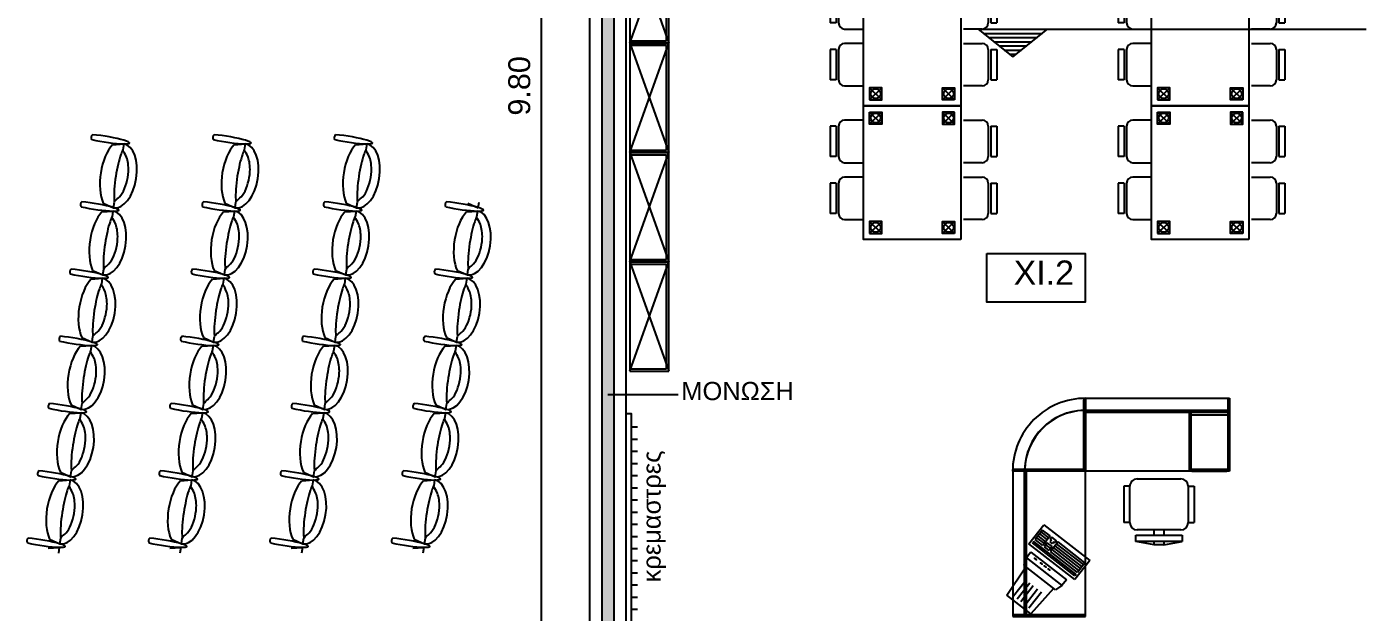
# Model space of a CAD drawing. Header units: metres. Extents: x -11 to 85, y -301 to 135.
# Drawn here: x 31.89 to 42.91, y -188.98 to -184.16 of the extents above; entities that cross this region are included whole.
import ezdxf

# ---------------------------------------------------------------- set-up
doc = ezdxf.new("R2010")
doc.units = ezdxf.units.M
doc.header["$LTSCALE"] = 0.036
doc.header["$PDMODE"] = 2
for name, color, linetype in [('arxitek isogeio', 252, 'Continuous'), ('DIMBLK', 252, 'Continuous'), ('electext', 20, 'Continuous'), ('Epipla', 252, 'Continuous')]:
    doc.layers.add(name, color=color, linetype=linetype)
doc.styles.add('COMU-N', font='arial.ttf')
doc.styles.get("Standard").update_dxf_attribs({"font": 'arial.ttf'})
doc.dimstyles.new('CADWDOT', dxfattribs={"dimscale": 0.1, "dimtxt": 1.8, "dimasz": 0.08, "dimexe": 2, "dimexo": 0, "dimgap": 0.09, "dimtad": 0, "dimrnd": 0.001, "dimzin": 0, "dimdsep": 46, "dimtxsty": 'Standard', "dimblk1": 'ARTDIM', "dimblk2": 'ARTDIM', "dimsah": 1, "dimcen": 0.09, "dimdle": 0.05, "dimse1": 1, "dimse2": 1, "dimadec": 0, "dimazin": 0, "dimtfac": 1, "dimtmove": 0, "dimatfit": 3, "dimldrblk": 'ARTDIM', "dimfxl": 2, "dimtvp": 0.9999, "dimtolj": 1, "dimtzin": 0, "dimarcsym": 0})

# ---------------------------------------------------------------- blocks, each defined once
blk = doc.blocks.new('ARTDIM')
at = {"layer": 'DIMBLK'}
for p, q in [((0, -24.9975), (0, 24.9975)), ((-24.9975, 0), (24.9975, 0))]:
    blk.add_line(p, q, dxfattribs=at)
blk.add_circle((0, 0), 8.25, dxfattribs=at)
blk = doc.blocks.new('*D1389')
at = {"layer": 'arxitek isogeio', "color": 0, "lineweight": -2}
blk.add_line((36.127, -179.755), (36.127, -189.539), dxfattribs=at)
at = {"layer": 'Defpoints', "color": 0, "transparency": 16777216}
for p in [(36.474, -179.747), (36.127, -189.547), (36.474, -189.547)]:
    blk.add_point(p, dxfattribs=at)
at = {"layer": 'arxitek isogeio', "color": 0, "lineweight": -2, "xscale": 0.008, "yscale": 0.008, "zscale": 0.008}
for p, rotation in [((36.127, -179.747), 90), ((36.127, -189.547), 270)]:
    blk.add_blockref('ARTDIM', p, dxfattribs=dict(at, rotation=rotation))
at = {"layer": 'arxitek isogeio', "color": 0, "insert": (35.947, -184.647), "char_height": 0.18, "attachment_point": 5, "rotation": 90}
blk.add_mtext('\\A1;9.80', dxfattribs=at)
blk = doc.blocks.new('gr.d')
at = {"layer": 'Epipla'}
for p, q in [((-25.301, 44.792), (-25.301, 43.582)), ((-24.702, 44.792), (-25.301, 44.792)), ((-24.702, 44.777), (-25.301, 44.777)), ((-25.038, 44.561), (-24.85, 44.77)), ((-24.85, 44.77), (-24.653, 44.616)), ((-24.814, 44.777), (-24.814, 43.597)), ((-24.798, 44.777), (-24.798, 43.597)), ((-24.702, 43.992), (-24.702, 44.792)), ((-24.702, 43.582), (-24.702, 44.792)), ((-25.143, 44.491), (-25.106, 44.538)), ((-25.106, 44.538), (-25.054, 44.573)), ((-24.814, 44.311), (-25.106, 44.538)), ((-25.054, 44.573), (-24.793, 44.371)), ((-24.653, 44.616), (-24.809, 44.383)), ((-25.336, 44.331), (-25.213, 44.489)), ((-25.296, 44.351, 0), (-25.234, 44.43, 0)), ((-25.247, 44.414, 0), (-25.026, 44.242, 0)), ((-25.234, 44.43, 0), (-25.013, 44.258, 0)), ((-25.222, 44.445, 0), (-25.213, 44.457, 0)), ((-25.222, 44.445, 0), (-24.875, 44.176, 0)), ((-25.213, 44.489), (-24.834, 44.195)), ((-25.213, 44.457, 0), (-24.865, 44.187, 0)), ((-24.851, 44.264), (-25.143, 44.491)), ((-24.957, 44.037), (-25.336, 44.331)), ((-25.296, 44.351, 0), (-25.075, 44.179, 0)), ((-25.283, 44.366, 0), (-25.062, 44.195, 0)), ((-25.271, 44.382, 0), (-25.05, 44.21, 0)), ((-25.259, 44.398, 0), (-25.038, 44.226, 0)), ((-24.851, 44.264), (-24.814, 44.311)), ((-24.814, 44.311), (-24.793, 44.371)), ((-25.945, 44.204), (-26.095, 44.174)), ((-25.945, 44.174), (-25.945, 44.204)), ((-25.945, 44.204), (-25.865, 44.204)), ((-25.865, 44.204), (-25.715, 44.174)), ((-25.865, 44.204), (-25.865, 44.174)), ((-25.075, 44.179, 0), (-25.013, 44.258, 0)), ((-25.041, 44.178, 0), (-25.028, 44.194, 0)), ((-25.028, 44.194, 0), (-25.009, 44.178, 0)), ((-25.026, 44.217, 0), (-25.001, 44.249, 0)), ((-25.026, 44.217, 0), (-24.986, 44.186, 0)), ((-25.014, 44.233, 0), (-24.974, 44.202, 0)), ((-25.011, 44.13, 0), (-24.95, 44.209, 0)), ((-25.001, 44.249, 0), (-24.962, 44.218, 0)), ((-24.986, 44.186, 0), (-24.962, 44.218, 0)), ((-24.962, 44.193, 0), (-24.899, 44.144, 0)), ((-24.834, 44.195), (-24.957, 44.037)), ((-24.95, 44.209, 0), (-24.887, 44.16, 0)), ((-26.095, 44.174), (-25.715, 44.174)), ((-26.095, 44.124), (-26.095, 44.174)), ((-25.715, 44.124), (-26.095, 44.124)), ((-26.085, 44.08), (-25.725, 44.08)), ((-25.945, 44.08), (-25.945, 44.124)), ((-25.865, 44.124), (-25.865, 44.08)), ((-25.715, 44.174), (-25.715, 44.124)), ((-25.063, 44.17, 0), (-25.05, 44.186, 0)), ((-25.063, 44.17, 0), (-25.023, 44.139, 0)), ((-25.05, 44.186, 0), (-25.041, 44.178, 0)), ((-25.023, 44.139, 0), (-25.011, 44.155, 0)), ((-25.021, 44.163, 0), (-25.009, 44.178, 0)), ((-25.021, 44.163, 0), (-25.011, 44.155, 0)), ((-25.011, 44.13, 0), (-24.948, 44.081, 0)), ((-24.999, 44.146, 0), (-24.936, 44.097, 0)), ((-24.987, 44.161, 0), (-24.924, 44.112, 0)), ((-24.975, 44.177, 0), (-24.911, 44.128, 0)), ((-24.948, 44.081, 0), (-24.887, 44.16, 0)), ((-24.875, 44.176, 0), (-24.865, 44.187, 0)), ((-26.145, 44.02), (-26.195, 44.02)), ((-26.195, 43.72), (-26.195, 44.02)), ((-26.145, 43.72), (-26.145, 44.02)), ((-25.665, 44.02), (-25.615, 44.02)), ((-25.665, 44.02), (-25.665, 43.72)), ((-25.615, 43.72), (-25.615, 44.02)), ((-26.145, 43.72), (-26.195, 43.72)), ((-25.725, 43.66), (-26.085, 43.66)), ((-25.665, 43.72), (-25.615, 43.72)), ((-26.486, 43.597), (-25.286, 43.597)), ((-26.486, 42.997), (-26.486, 43.597)), ((-26.471, 42.997), (-26.471, 43.597)), ((-26.171, 43.582), (-26.471, 43.582)), ((-26.176, 43.597), (-26.464, 43.597)), ((-26.464, 43.597), (-26.464, 43.582)), ((-26.464, 43.582), (-26.176, 43.582)), ((-26.176, 43.582), (-26.176, 43.597)), ((-26.171, 43.597), (-26.156, 43.597)), ((-26.171, 43.597), (-26.171, 43.11)), ((-26.156, 43.597), (-26.156, 43.11)), ((-25.301, 42.997), (-25.301, 43.597)), ((-25.301, 43.597), (-24.702, 43.597)), ((-25.301, 43.597), (-24.702, 43.597)), ((-25.301, 43.597), (-25.301, 42.997)), ((-25.301, 43.582), (-24.702, 43.582)), ((-25.286, 42.997), (-25.286, 43.597)), ((-25.286, 43.597), (-25.286, 42.997)), ((-25.286, 43.582), (-24.702, 43.582)), ((-26.171, 43.132), (-26.471, 43.132)), ((-25.301, 43.11), (-26.471, 43.11)), ((-25.301, 43.094), (-26.471, 43.094)), ((-25.286, 42.997), (-26.486, 42.997))]:
    blk.add_line(p, q, dxfattribs=at)
at = {"layer": 'Epipla', "extrusion": (0.107822, 0.138841, 0.984428)}
for p, q in [((-24.834, 44.72, 0.295), (-24.938, 44.589, 0.325)), ((-24.803, 44.696, 0.295), (-24.906, 44.564, 0.325)), ((-24.768, 44.67, 0.295), (-24.871, 44.538, 0.325)), ((-24.739, 44.647, 0.295), (-24.843, 44.515, 0.325)), ((-24.708, 44.622, 0.295), (-24.811, 44.49, 0.325))]:
    blk.add_line(p, q, dxfattribs=at)
at = {"layer": 'Epipla'}
for centre, radius, start, end in [((-26.085, 44.02), 0.06, 90, 180), ((-25.725, 44.02), 0.06, 0, 90), ((-26.085, 43.72), 0.06, 180, 270), ((-25.725, 43.72), 0.06, 270, 0), ((-25.301, 43.597), 0.6, 270, 0), ((-25.301, 43.597), 0.502, 271.7106, 358.2894), ((-25.301, 43.597), 0.5, 271.9761, 358.2894)]:
    blk.add_arc(centre, radius, start, end, dxfattribs=at)
for points in [[(-25.008, 44.411, 0.03), (-24.992, 44.399, 0.03), (-24.992, 44.399, 0.015), (-25.008, 44.411, 0.015)], [(-24.977, 44.387, 0.03), (-24.961, 44.375, 0.03), (-24.961, 44.375, 0.015), (-24.977, 44.387, 0.015)], [(-24.945, 44.362, 0.03), (-24.929, 44.35, 0.03), (-24.929, 44.35, 0.015), (-24.945, 44.362, 0.015)], [(-24.898, 44.326, 0.03), (-24.882, 44.313, 0.03), (-24.882, 44.313, 0.015), (-24.898, 44.326, 0.015)]]:
    blk.add_3dface(points, dxfattribs=at)
blk = doc.blocks.new('tr.')
at = {"layer": 'Epipla'}
for p, q in [((41.355, 40.274, 0.67), (41.105, 40.274, 0.67)), ((41.355, 40.224, 0.67), (41.105, 40.224, 0.67)), ((41.823, 40.274, 0.67), (41.573, 40.274, 0.67)), ((41.823, 40.224, 0.67), (41.573, 40.224, 0.67)), ((42.455, 40.274, 0.67), (42.205, 40.274, 0.67)), ((42.455, 40.224, 0.67), (42.205, 40.224, 0.67)), ((42.923, 40.274, 0.67), (42.673, 40.274, 0.67)), ((42.923, 40.224, 0.67), (42.673, 40.224, 0.67)), ((41.055, 40.154, 0.67), (41.055, 39.999, 0.67)), ((41.355, 40.204, 0.67), (41.105, 40.204, 0.67)), ((41.405, 39.999, 0.67), (41.405, 40.154, 0.67)), ((41.523, 40.154, 0.67), (41.523, 39.999, 0.67)), ((41.823, 40.204, 0.67), (41.573, 40.204, 0.67)), ((41.873, 39.999, 0.67), (41.873, 40.154, 0.67)), ((42.155, 40.154, 0.67), (42.155, 39.999, 0.67)), ((42.455, 40.204, 0.67), (42.205, 40.204, 0.67)), ((42.505, 39.999, 0.67), (42.505, 40.154, 0.67)), ((42.623, 40.154, 0.67), (42.623, 39.999, 0.67)), ((42.923, 40.204, 0.67), (42.673, 40.204, 0.67)), ((42.973, 39.999, 0.67), (42.973, 40.154, 0.67)), ((41.04, 39.849), (40.94, 39.949)), ((41.04, 39.949), (40.94, 39.849)), ((41.84, 39.949), (41.94, 39.849)), ((41.84, 39.849), (41.94, 39.949)), ((42.14, 39.849), (42.04, 39.949)), ((42.14, 39.949), (42.04, 39.849)), ((42.94, 39.949), (43.04, 39.849)), ((42.94, 39.849), (43.04, 39.949)), ((41.04, 39.249), (40.94, 39.349)), ((41.04, 39.349), (40.94, 39.249)), ((41.84, 39.349), (41.94, 39.249)), ((41.84, 39.249), (41.94, 39.349)), ((42.14, 39.249), (42.04, 39.349)), ((42.14, 39.349), (42.04, 39.249)), ((42.94, 39.349), (43.04, 39.249)), ((42.94, 39.249), (43.04, 39.349)), ((41.055, 39.022, 0.67), (41.055, 39.177, 0.67)), ((41.405, 39.177, 0.67), (41.405, 39.022, 0.67)), ((41.523, 39.022, 0.67), (41.523, 39.177, 0.67)), ((41.873, 39.177, 0.67), (41.873, 39.022, 0.67)), ((42.155, 39.022, 0.67), (42.155, 39.177, 0.67)), ((42.505, 39.177, 0.67), (42.505, 39.022, 0.67)), ((42.623, 39.022, 0.67), (42.623, 39.177, 0.67)), ((42.973, 39.177, 0.67), (42.973, 39.022, 0.67)), ((41.355, 38.972, 0.67), (41.105, 38.972, 0.67)), ((41.355, 38.952, 0.67), (41.105, 38.952, 0.67)), ((41.355, 38.902, 0.67), (41.105, 38.902, 0.67)), ((41.823, 38.972, 0.67), (41.573, 38.972, 0.67)), ((41.823, 38.952, 0.67), (41.573, 38.952, 0.67)), ((41.823, 38.902, 0.67), (41.573, 38.902, 0.67)), ((42.455, 38.972, 0.67), (42.205, 38.972, 0.67)), ((42.455, 38.952, 0.67), (42.205, 38.952, 0.67)), ((42.455, 38.902, 0.67), (42.205, 38.902, 0.67)), ((42.923, 38.972, 0.67), (42.673, 38.972, 0.67)), ((42.923, 38.952, 0.67), (42.673, 38.952, 0.67)), ((42.923, 38.902, 0.67), (42.673, 38.902, 0.67))]:
    blk.add_line(p, q, dxfattribs=at)
at = {"layer": 'Epipla', "elevation": 0.67}
for points in [[(41.105, 40.224), (41.105, 40.274)], [(41.355, 40.224), (41.355, 40.274)], [(41.573, 40.224), (41.573, 40.274)], [(41.823, 40.224), (41.823, 40.274)], [(42.205, 40.224), (42.205, 40.274)], [(42.455, 40.224), (42.455, 40.274)], [(42.673, 40.224), (42.673, 40.274)], [(42.923, 40.224), (42.923, 40.274)], [(41.105, 38.952), (41.105, 38.902)], [(41.355, 38.952), (41.355, 38.902)], [(41.573, 38.952), (41.573, 38.902)], [(41.823, 38.952), (41.823, 38.902)], [(42.205, 38.952), (42.205, 38.902)], [(42.455, 38.952), (42.455, 38.902)], [(42.673, 38.952), (42.673, 38.902)], [(42.923, 38.952), (42.923, 38.902)]]:
    blk.add_lwpolyline(points, dxfattribs=at)
at = {"layer": 'Epipla'}
for points in [[(40.89, 39.199), (40.89, 39.999), (41.99, 39.999), (41.99, 39.199)], [(41.99, 39.199), (41.99, 39.999), (43.09, 39.999), (43.09, 39.199)]]:
    blk.add_lwpolyline(points, close=True, dxfattribs=at)
for points in [[(40.94, 39.949), (40.94, 39.849), (41.04, 39.849), (41.04, 39.949), (40.94, 39.949)], [(41.94, 39.949), (41.94, 39.849), (41.84, 39.849), (41.84, 39.949), (41.94, 39.949)], [(42.04, 39.949), (42.04, 39.849), (42.14, 39.849), (42.14, 39.949), (42.04, 39.949)], [(43.04, 39.949), (43.04, 39.849), (42.94, 39.849), (42.94, 39.949), (43.04, 39.949)], [(40.94, 39.249), (40.94, 39.349), (41.04, 39.349), (41.04, 39.249), (40.94, 39.249)], [(41.94, 39.249), (41.94, 39.349), (41.84, 39.349), (41.84, 39.249), (41.94, 39.249)], [(42.04, 39.249), (42.04, 39.349), (42.14, 39.349), (42.14, 39.249), (42.04, 39.249)], [(43.04, 39.249), (43.04, 39.349), (42.94, 39.349), (42.94, 39.249), (43.04, 39.249)]]:
    blk.add_lwpolyline(points, dxfattribs=at)
for centre in [(40.99, 39.899), (41.89, 39.899), (42.09, 39.899), (42.99, 39.899), (40.99, 39.299), (41.89, 39.299), (42.09, 39.299), (42.99, 39.299)]:
    blk.add_circle(centre, 0.04, dxfattribs=at)
for centre, start, end in [((41.105, 40.154, 0.67), 90, 180), ((41.355, 40.154, 0.67), 0, 90), ((41.573, 40.154, 0.67), 90, 180), ((41.823, 40.154, 0.67), 0, 90), ((42.205, 40.154, 0.67), 90, 180), ((42.455, 40.154, 0.67), 0, 90), ((42.673, 40.154, 0.67), 90, 180), ((42.923, 40.154, 0.67), 0, 90), ((41.105, 39.022, 0.67), 180, 270), ((41.355, 39.022, 0.67), 270, 0), ((41.573, 39.022, 0.67), 180, 270), ((41.823, 39.022, 0.67), 270, 0), ((42.205, 39.022, 0.67), 180, 270), ((42.455, 39.022, 0.67), 270, 0), ((42.673, 39.022, 0.67), 180, 270), ((42.923, 39.022, 0.67), 270, 0)]:
    blk.add_arc(centre, 0.05, start, end, dxfattribs=at)
blk = doc.blocks.new('b3')
at = {"layer": 'Epipla'}
for p, q in [((-23.079, 40.189), (-22.759, 41.089)), ((-23.079, 41.089), (-22.759, 40.189)), ((-22.759, 41.089), (-23.079, 41.089)), ((-23.079, 41.089), (-23.079, 40.189)), ((-22.779, 41.069), (-23.079, 41.069)), ((-22.779, 40.209), (-22.779, 41.069)), ((-22.759, 40.189), (-22.759, 41.089)), ((-23.079, 40.209), (-22.779, 40.209)), ((-23.079, 39.289), (-22.759, 40.189)), ((-23.079, 40.189), (-22.759, 39.289)), ((-22.759, 40.189), (-23.079, 40.189)), ((-23.079, 40.189), (-23.079, 39.289)), ((-23.079, 40.189), (-22.759, 40.189)), ((-22.779, 40.169), (-23.079, 40.169)), ((-22.779, 39.309), (-22.779, 40.169)), ((-22.759, 39.289), (-22.759, 40.189)), ((-23.079, 39.309), (-22.779, 39.309)), ((-23.079, 38.389), (-22.759, 39.289)), ((-23.079, 39.289), (-22.759, 38.389)), ((-22.759, 39.289), (-23.079, 39.289)), ((-23.079, 39.289), (-23.079, 38.389)), ((-23.079, 39.289), (-22.759, 39.289)), ((-22.779, 39.269), (-23.079, 39.269)), ((-22.779, 38.409), (-22.779, 39.269)), ((-22.759, 38.389), (-22.759, 39.289)), ((-23.079, 38.409), (-22.779, 38.409)), ((-23.079, 37.489), (-22.759, 38.389)), ((-23.079, 38.389), (-22.759, 37.489)), ((-22.759, 38.389), (-23.079, 38.389)), ((-23.079, 38.389), (-23.079, 37.489)), ((-23.079, 38.389), (-22.759, 38.389)), ((-22.779, 38.369), (-23.079, 38.369)), ((-22.779, 37.509), (-22.779, 38.369)), ((-22.759, 37.489), (-22.759, 38.389)), ((-23.079, 37.509), (-22.779, 37.509)), ((-23.079, 37.489), (-22.759, 37.489))]:
    blk.add_line(p, q, dxfattribs=at)
blk = doc.blocks.new('A$C4C174ED7')
at = {"layer": 'Epipla'}
for p, q in [((12.61, 3.05), (12.702, 3.057)), ((12.702, 3.057), (12.694, 3.009)), ((13.61, 3.05), (13.702, 3.057)), ((13.702, 3.057), (13.694, 3.009)), ((14.61, 3.05), (14.701, 3.057)), ((14.701, 3.057), (14.694, 3.009)), ((12.534, 2.569), (12.618, 2.531)), ((12.618, 2.531), (12.625, 2.578)), ((13.534, 2.569), (13.618, 2.531)), ((13.618, 2.531), (13.625, 2.578)), ((14.533, 2.569), (14.617, 2.531)), ((14.617, 2.531), (14.625, 2.578)), ((15.533, 2.569), (15.617, 2.531)), ((15.617, 2.531), (15.625, 2.578)), ((12.522, 2.497), (12.613, 2.504)), ((12.613, 2.504), (12.606, 2.456)), ((13.522, 2.497), (13.613, 2.504)), ((13.613, 2.504), (13.606, 2.456)), ((14.522, 2.497), (14.613, 2.504)), ((14.613, 2.504), (14.605, 2.456)), ((15.522, 2.497), (15.613, 2.504)), ((15.613, 2.504), (15.605, 2.456)), ((12.446, 2.016), (12.53, 1.978)), ((12.53, 1.978), (12.537, 2.025)), ((13.446, 2.016), (13.53, 1.978)), ((13.53, 1.978), (13.537, 2.025)), ((14.445, 2.016), (14.529, 1.978)), ((14.529, 1.978), (14.537, 2.025)), ((15.445, 2.016), (15.529, 1.978)), ((15.529, 1.978), (15.537, 2.025)), ((12.434, 1.944), (12.525, 1.951)), ((12.525, 1.951), (12.518, 1.903)), ((13.434, 1.944), (13.525, 1.951)), ((13.525, 1.951), (13.518, 1.903)), ((14.434, 1.944), (14.525, 1.951)), ((14.525, 1.951), (14.517, 1.903)), ((15.434, 1.944), (15.525, 1.951)), ((15.525, 1.951), (15.517, 1.903)), ((12.357, 1.463), (12.441, 1.425)), ((12.441, 1.425), (12.449, 1.472)), ((13.357, 1.463), (13.441, 1.425)), ((13.441, 1.425), (13.449, 1.472)), ((14.357, 1.463), (14.441, 1.425)), ((14.441, 1.425), (14.448, 1.472)), ((15.357, 1.463), (15.441, 1.425)), ((15.441, 1.425), (15.448, 1.472)), ((12.346, 1.391), (12.437, 1.398)), ((12.437, 1.398), (12.429, 1.35)), ((13.346, 1.391), (13.437, 1.398)), ((13.437, 1.398), (13.429, 1.35)), ((14.345, 1.391), (14.437, 1.398)), ((14.437, 1.398), (14.429, 1.35)), ((15.345, 1.391), (15.437, 1.398)), ((15.437, 1.398), (15.429, 1.35)), ((12.269, 0.91), (12.353, 0.872)), ((12.353, 0.872), (12.361, 0.919)), ((13.269, 0.91), (13.353, 0.872)), ((13.353, 0.872), (13.361, 0.919)), ((14.269, 0.91), (14.353, 0.872)), ((14.353, 0.872), (14.36, 0.919)), ((15.269, 0.91), (15.353, 0.872)), ((15.353, 0.872), (15.36, 0.919)), ((12.257, 0.837), (12.349, 0.844)), ((12.349, 0.844), (12.341, 0.796)), ((13.257, 0.837), (13.349, 0.844)), ((13.349, 0.844), (13.341, 0.796)), ((14.257, 0.837), (14.348, 0.844)), ((14.348, 0.844), (14.341, 0.796)), ((15.257, 0.837), (15.348, 0.844)), ((15.348, 0.844), (15.341, 0.796)), ((12.181, 0.356), (12.265, 0.318)), ((12.265, 0.318), (12.272, 0.365)), ((13.181, 0.356), (13.265, 0.318)), ((13.265, 0.318), (13.272, 0.365)), ((14.18, 0.356), (14.264, 0.318)), ((14.264, 0.318), (14.272, 0.365)), ((15.18, 0.356), (15.264, 0.318)), ((15.264, 0.318), (15.272, 0.365)), ((12.169, 0.284), (12.26, 0.291)), ((12.26, 0.291), (12.253, 0.243)), ((13.169, 0.284), (13.26, 0.291)), ((13.26, 0.291), (13.253, 0.243)), ((14.169, 0.284), (14.26, 0.291)), ((14.26, 0.291), (14.252, 0.243)), ((15.169, 0.284), (15.26, 0.291)), ((15.26, 0.291), (15.252, 0.243)), ((12.092, -0.197), (12.177, -0.235)), ((12.177, -0.235), (12.184, -0.188)), ((13.092, -0.197), (13.177, -0.235)), ((13.177, -0.235), (13.184, -0.188)), ((14.092, -0.197), (14.176, -0.235)), ((14.176, -0.235), (14.184, -0.188)), ((15.092, -0.197), (15.176, -0.235)), ((15.176, -0.235), (15.184, -0.188)), ((12.081, -0.271), (12.172, -0.264)), ((12.172, -0.264), (12.164, -0.311)), ((13.081, -0.271), (13.172, -0.264)), ((13.172, -0.264), (13.164, -0.311)), ((14.08, -0.271), (14.172, -0.264)), ((14.172, -0.264), (14.164, -0.311)), ((15.08, -0.271), (15.172, -0.264)), ((15.172, -0.264), (15.164, -0.311))]:
    blk.add_line(p, q, dxfattribs=at)
for points in [[(12.445, 3.132, 0.397593), (12.439, 3.092)], [(13.445, 3.132, 0.397593), (13.439, 3.092)], [(14.445, 3.132, 0.397593), (14.439, 3.092)], [(12.357, 2.579, 0.397593), (12.351, 2.539)], [(13.357, 2.579, 0.397593), (13.351, 2.539)], [(14.357, 2.579, 0.397593), (14.35, 2.539)], [(15.357, 2.579, 0.397593), (15.35, 2.539)], [(12.269, 2.026, 0.397593), (12.263, 1.986)], [(13.269, 2.026, 0.397593), (13.263, 1.986)], [(14.268, 2.026, 0.397593), (14.262, 1.986)], [(15.268, 2.026, 0.397593), (15.262, 1.986)], [(12.181, 1.473, 0.397593), (12.174, 1.433)], [(13.181, 1.473, 0.397593), (13.174, 1.433)], [(14.18, 1.473, 0.397593), (14.174, 1.433)], [(15.18, 1.473, 0.397593), (15.174, 1.433)], [(12.092, 0.92, 0.397593), (12.086, 0.88)], [(13.092, 0.92, 0.397593), (13.086, 0.88)], [(14.092, 0.92, 0.397593), (14.086, 0.88)], [(15.092, 0.92, 0.397593), (15.086, 0.88)], [(12.004, 0.366, 0.397593), (11.998, 0.326)], [(13.004, 0.366, 0.397593), (12.998, 0.326)], [(14.003, 0.366, 0.397593), (13.997, 0.326)], [(15.003, 0.366, 0.397593), (14.997, 0.326)], [(11.916, -0.187, 0.397593), (11.91, -0.227)], [(12.916, -0.187, 0.397593), (12.91, -0.227)], [(12.916, -0.187, 0.397593), (12.91, -0.227)], [(13.915, -0.187, 0.397593), (13.909, -0.227)], [(13.915, -0.187, 0.397593), (13.909, -0.227)], [(14.915, -0.187, 0.397593), (14.909, -0.227)], [(14.915, -0.187, 0.397593), (14.909, -0.227)]]:
    blk.add_lwpolyline(points, format="xyb", dxfattribs=at)
for centre, major_axis, ratio, start_param, end_param in [((12.546, 3.096), (-0.203, 0.032), 0.113529, 1.031877, 5.251545), ((13.546, 3.096), (-0.203, 0.032), 0.113529, 1.031877, 5.251545), ((14.546, 3.096), (-0.203, 0.032), 0.113529, 1.031877, 5.251545), ((12.66, 2.794), (0.046, 0.3), 0.493003, 0.628379, 2.49343), ((12.66, 2.794), (0.042, 0.263), 0.552275, 3.141593, 6.283185), ((13.66, 2.794), (0.046, 0.3), 0.493003, 0.628379, 2.49343), ((13.66, 2.794), (0.042, 0.263), 0.552275, 3.141593, 6.283185), ((14.659, 2.794), (0.046, 0.3), 0.493003, 0.628379, 2.49343), ((14.659, 2.794), (0.042, 0.263), 0.552275, 3.141593, 6.283185), ((12.458, 2.543), (-0.203, 0.032), 0.113529, 1.031877, 5.251545), ((13.458, 2.543), (-0.203, 0.032), 0.113529, 1.031877, 5.251545), ((14.458, 2.543), (-0.203, 0.032), 0.113529, 1.031877, 5.251545), ((15.458, 2.543), (-0.203, 0.032), 0.113529, 1.031877, 5.251545), ((12.572, 2.241), (0.046, 0.3), 0.493003, 0.628379, 2.49343), ((12.572, 2.241), (0.042, 0.263), 0.552275, 3.141593, 6.283185), ((13.572, 2.241), (0.046, 0.3), 0.493003, 0.628379, 2.49343), ((13.572, 2.241), (0.042, 0.263), 0.552275, 3.141593, 6.283185), ((14.571, 2.241), (0.046, 0.3), 0.493003, 0.628379, 2.49343), ((14.571, 2.241), (0.042, 0.263), 0.552275, 3.141593, 6.283185), ((15.571, 2.241), (0.046, 0.3), 0.493003, 0.628379, 2.49343), ((15.571, 2.241), (0.042, 0.263), 0.552275, 3.141593, 6.283185), ((12.37, 1.99), (-0.203, 0.032), 0.113529, 1.031877, 5.251545), ((13.37, 1.99), (-0.203, 0.032), 0.113529, 1.031877, 5.251545), ((14.369, 1.99), (-0.203, 0.032), 0.113529, 1.031877, 5.251545), ((15.369, 1.99), (-0.203, 0.032), 0.113529, 1.031877, 5.251545), ((12.483, 1.688), (0.046, 0.3), 0.493003, 0.628379, 2.49343), ((12.483, 1.688), (0.042, 0.263), 0.552275, 3.141593, 6.283185), ((13.483, 1.688), (0.046, 0.3), 0.493003, 0.628379, 2.49343), ((13.483, 1.688), (0.042, 0.263), 0.552275, 3.141593, 6.283185), ((14.483, 1.688), (0.046, 0.3), 0.493003, 0.628379, 2.49343), ((14.483, 1.688), (0.042, 0.263), 0.552275, 3.141593, 6.283185), ((15.483, 1.688), (0.046, 0.3), 0.493003, 0.628379, 2.49343), ((15.483, 1.688), (0.042, 0.263), 0.552275, 3.141593, 6.283185), ((12.282, 1.437), (-0.203, 0.032), 0.113529, 1.031877, 5.251545), ((13.282, 1.437), (-0.203, 0.032), 0.113529, 1.031877, 5.251545), ((14.281, 1.437), (-0.203, 0.032), 0.113529, 1.031877, 5.251545), ((15.281, 1.437), (-0.203, 0.032), 0.113529, 1.031877, 5.251545), ((12.395, 1.135), (0.046, 0.3), 0.493003, 0.628379, 2.49343), ((12.395, 1.135), (0.042, 0.263), 0.552275, 3.141593, 6.283185), ((13.395, 1.135), (0.046, 0.3), 0.493003, 0.628379, 2.49343), ((13.395, 1.135), (0.042, 0.263), 0.552275, 3.141593, 6.283185), ((14.395, 1.135), (0.046, 0.3), 0.493003, 0.628379, 2.49343), ((14.395, 1.135), (0.042, 0.263), 0.552275, 3.141593, 6.283185), ((15.395, 1.135), (0.046, 0.3), 0.493003, 0.628379, 2.49343), ((15.395, 1.135), (0.042, 0.263), 0.552275, 3.141593, 6.283185), ((12.193, 0.884), (-0.203, 0.032), 0.113529, 1.031877, 5.251545), ((13.193, 0.884), (-0.203, 0.032), 0.113529, 1.031877, 5.251545), ((14.193, 0.884), (-0.203, 0.032), 0.113529, 1.031877, 5.251545), ((15.193, 0.884), (-0.203, 0.032), 0.113529, 1.031877, 5.251545), ((12.307, 0.581), (0.046, 0.3), 0.493003, 0.628379, 2.49343), ((12.307, 0.581), (0.042, 0.263), 0.552275, 3.141593, 6.283185), ((13.307, 0.581), (0.046, 0.3), 0.493003, 0.628379, 2.49343), ((13.307, 0.581), (0.042, 0.263), 0.552275, 3.141593, 6.283185), ((14.306, 0.581), (0.046, 0.3), 0.493003, 0.628379, 2.49343), ((14.306, 0.581), (0.042, 0.263), 0.552275, 3.141593, 6.283185), ((15.306, 0.581), (0.046, 0.3), 0.493003, 0.628379, 2.49343), ((15.306, 0.581), (0.042, 0.263), 0.552275, 3.141593, 6.283185), ((12.105, 0.33), (-0.203, 0.032), 0.113529, 1.031877, 5.251545), ((13.105, 0.33), (-0.203, 0.032), 0.113529, 1.031877, 5.251545), ((14.105, 0.33), (-0.203, 0.032), 0.113529, 1.031877, 5.251545), ((15.105, 0.33), (-0.203, 0.032), 0.113529, 1.031877, 5.251545), ((12.218, 0.028), (0.046, 0.3), 0.493003, 0.628379, 2.49343), ((12.218, 0.028), (0.042, 0.263), 0.552275, 3.141593, 6.283185), ((13.218, 0.028), (0.046, 0.3), 0.493003, 0.628379, 2.49343), ((13.218, 0.028), (0.042, 0.263), 0.552275, 3.141593, 6.283185), ((14.218, 0.028), (0.046, 0.3), 0.493003, 0.628379, 2.49343), ((14.218, 0.028), (0.042, 0.263), 0.552275, 3.141593, 6.283185), ((15.218, 0.028), (0.046, 0.3), 0.493003, 0.628379, 2.49343), ((15.218, 0.028), (0.042, 0.263), 0.552275, 3.141593, 6.283185), ((12.017, -0.224), (-0.203, 0.032), 0.113529, 1.031877, 5.251545), ((13.017, -0.224), (-0.203, 0.032), 0.113529, 1.031877, 5.251545), ((14.016, -0.224), (-0.203, 0.032), 0.113529, 1.031877, 5.251545), ((15.016, -0.224), (-0.203, 0.032), 0.113529, 1.031877, 5.251545)]:
    blk.add_ellipse(centre, major_axis=major_axis, ratio=ratio, start_param=start_param, end_param=end_param, dxfattribs=at)
for points, knots in [([(12.694, 3.009), (12.69, 3), (12.684, 2.986), (12.663, 2.925), (12.647, 2.858), (12.625, 2.716), (12.62, 2.642), (12.624, 2.591), (12.625, 2.584), (12.625, 2.579)], [0.506584, 0.506584, 0.506584, 0.506584, 0.805592, 0.805592, 1.599086, 1.599086, 2.473163, 2.473163, 2.635992, 2.635992, 2.635992, 2.635992]), ([(12.625, 2.579), (12.625, 2.579), (12.636, 2.596), (12.66, 2.612), (12.676, 2.628), (12.717, 2.695), (12.737, 2.766), (12.743, 2.875), (12.736, 2.917), (12.714, 2.976), (12.702, 2.986), (12.694, 3.009), (12.694, 3.009), (12.694, 3.009)], [3.141593, 3.141593, 3.141593, 3.141593, 3.601272, 3.601272, 4.06095, 4.06095, 4.924473, 4.924473, 5.526258, 5.526258, 6.140896, 6.140896, 6.283185, 6.283185, 6.283185, 6.283185]), ([(13.694, 3.009), (13.69, 3), (13.684, 2.986), (13.663, 2.925), (13.647, 2.858), (13.625, 2.716), (13.62, 2.642), (13.624, 2.591), (13.625, 2.584), (13.625, 2.579)], [0.506584, 0.506584, 0.506584, 0.506584, 0.805592, 0.805592, 1.599086, 1.599086, 2.473163, 2.473163, 2.635992, 2.635992, 2.635992, 2.635992]), ([(13.625, 2.579), (13.625, 2.579), (13.636, 2.596), (13.66, 2.612), (13.676, 2.628), (13.717, 2.695), (13.737, 2.766), (13.743, 2.875), (13.736, 2.917), (13.714, 2.976), (13.702, 2.986), (13.694, 3.009), (13.694, 3.009), (13.694, 3.009)], [3.141593, 3.141593, 3.141593, 3.141593, 3.601272, 3.601272, 4.06095, 4.06095, 4.924473, 4.924473, 5.526258, 5.526258, 6.140896, 6.140896, 6.283185, 6.283185, 6.283185, 6.283185]), ([(14.694, 3.009), (14.689, 3), (14.683, 2.986), (14.662, 2.925), (14.646, 2.858), (14.625, 2.716), (14.62, 2.642), (14.623, 2.591), (14.624, 2.584), (14.625, 2.579)], [0.506584, 0.506584, 0.506584, 0.506584, 0.805592, 0.805592, 1.599086, 1.599086, 2.473163, 2.473163, 2.635992, 2.635992, 2.635992, 2.635992]), ([(14.625, 2.579), (14.625, 2.579), (14.636, 2.596), (14.66, 2.612), (14.676, 2.628), (14.716, 2.695), (14.737, 2.766), (14.742, 2.875), (14.735, 2.917), (14.714, 2.976), (14.702, 2.986), (14.694, 3.009), (14.694, 3.009), (14.694, 3.009)], [3.141593, 3.141593, 3.141593, 3.141593, 3.601272, 3.601272, 4.06095, 4.06095, 4.924473, 4.924473, 5.526258, 5.526258, 6.140896, 6.140896, 6.283185, 6.283185, 6.283185, 6.283185]), ([(12.606, 2.456), (12.601, 2.447), (12.595, 2.433), (12.574, 2.372), (12.559, 2.305), (12.537, 2.163), (12.532, 2.089), (12.536, 2.038), (12.536, 2.031), (12.537, 2.026)], [0.506584, 0.506584, 0.506584, 0.506584, 0.805592, 0.805592, 1.599086, 1.599086, 2.473163, 2.473163, 2.635992, 2.635992, 2.635992, 2.635992]), ([(12.537, 2.026), (12.537, 2.026), (12.548, 2.043), (12.572, 2.059), (12.588, 2.075), (12.629, 2.142), (12.649, 2.213), (12.654, 2.322), (12.647, 2.364), (12.626, 2.423), (12.614, 2.433), (12.606, 2.456), (12.606, 2.456), (12.606, 2.456)], [3.141593, 3.141593, 3.141593, 3.141593, 3.601272, 3.601272, 4.06095, 4.06095, 4.924473, 4.924473, 5.526258, 5.526258, 6.140896, 6.140896, 6.283185, 6.283185, 6.283185, 6.283185]), ([(13.606, 2.456), (13.601, 2.447), (13.595, 2.433), (13.574, 2.372), (13.559, 2.305), (13.537, 2.163), (13.532, 2.089), (13.536, 2.038), (13.536, 2.031), (13.537, 2.026)], [0.506584, 0.506584, 0.506584, 0.506584, 0.805592, 0.805592, 1.599086, 1.599086, 2.473163, 2.473163, 2.635992, 2.635992, 2.635992, 2.635992]), ([(13.537, 2.026), (13.537, 2.026), (13.548, 2.043), (13.572, 2.059), (13.588, 2.075), (13.629, 2.142), (13.649, 2.213), (13.654, 2.322), (13.647, 2.364), (13.626, 2.423), (13.614, 2.433), (13.606, 2.456), (13.606, 2.456), (13.606, 2.456)], [3.141593, 3.141593, 3.141593, 3.141593, 3.601272, 3.601272, 4.06095, 4.06095, 4.924473, 4.924473, 5.526258, 5.526258, 6.140896, 6.140896, 6.283185, 6.283185, 6.283185, 6.283185]), ([(14.605, 2.456), (14.601, 2.447), (14.595, 2.433), (14.574, 2.372), (14.558, 2.305), (14.536, 2.163), (14.532, 2.089), (14.535, 2.038), (14.536, 2.031), (14.537, 2.026)], [0.506584, 0.506584, 0.506584, 0.506584, 0.805592, 0.805592, 1.599086, 1.599086, 2.473163, 2.473163, 2.635992, 2.635992, 2.635992, 2.635992]), ([(14.537, 2.026), (14.537, 2.026), (14.548, 2.043), (14.571, 2.059), (14.587, 2.075), (14.628, 2.142), (14.649, 2.213), (14.654, 2.322), (14.647, 2.364), (14.625, 2.423), (14.613, 2.433), (14.605, 2.456), (14.605, 2.456), (14.605, 2.456)], [3.141593, 3.141593, 3.141593, 3.141593, 3.601272, 3.601272, 4.06095, 4.06095, 4.924473, 4.924473, 5.526258, 5.526258, 6.140896, 6.140896, 6.283185, 6.283185, 6.283185, 6.283185]), ([(15.605, 2.456), (15.601, 2.447), (15.595, 2.433), (15.574, 2.372), (15.558, 2.305), (15.536, 2.163), (15.532, 2.089), (15.535, 2.038), (15.536, 2.031), (15.537, 2.026)], [0.506584, 0.506584, 0.506584, 0.506584, 0.805592, 0.805592, 1.599086, 1.599086, 2.473163, 2.473163, 2.635992, 2.635992, 2.635992, 2.635992]), ([(15.537, 2.026), (15.537, 2.026), (15.548, 2.043), (15.571, 2.059), (15.587, 2.075), (15.628, 2.142), (15.649, 2.213), (15.654, 2.322), (15.647, 2.364), (15.625, 2.423), (15.613, 2.433), (15.605, 2.456), (15.605, 2.456), (15.605, 2.456)], [3.141593, 3.141593, 3.141593, 3.141593, 3.601272, 3.601272, 4.06095, 4.06095, 4.924473, 4.924473, 5.526258, 5.526258, 6.140896, 6.140896, 6.283185, 6.283185, 6.283185, 6.283185]), ([(12.518, 1.903), (12.513, 1.894), (12.507, 1.88), (12.486, 1.819), (12.47, 1.752), (12.449, 1.61), (12.444, 1.536), (12.447, 1.485), (12.448, 1.478), (12.449, 1.473)], [0.506584, 0.506584, 0.506584, 0.506584, 0.805592, 0.805592, 1.599086, 1.599086, 2.473163, 2.473163, 2.635992, 2.635992, 2.635992, 2.635992]), ([(12.449, 1.473), (12.449, 1.473), (12.46, 1.49), (12.484, 1.506), (12.5, 1.522), (12.54, 1.589), (12.561, 1.66), (12.566, 1.769), (12.559, 1.811), (12.538, 1.87), (12.526, 1.88), (12.518, 1.903), (12.518, 1.903), (12.518, 1.903)], [3.141593, 3.141593, 3.141593, 3.141593, 3.601272, 3.601272, 4.06095, 4.06095, 4.924473, 4.924473, 5.526258, 5.526258, 6.140896, 6.140896, 6.283185, 6.283185, 6.283185, 6.283185]), ([(13.518, 1.903), (13.513, 1.894), (13.507, 1.88), (13.486, 1.819), (13.47, 1.752), (13.449, 1.61), (13.444, 1.536), (13.447, 1.485), (13.448, 1.478), (13.449, 1.473)], [0.506584, 0.506584, 0.506584, 0.506584, 0.805592, 0.805592, 1.599086, 1.599086, 2.473163, 2.473163, 2.635992, 2.635992, 2.635992, 2.635992]), ([(13.449, 1.473), (13.449, 1.473), (13.46, 1.49), (13.484, 1.506), (13.5, 1.522), (13.54, 1.589), (13.561, 1.66), (13.566, 1.769), (13.559, 1.811), (13.538, 1.87), (13.526, 1.88), (13.518, 1.903), (13.518, 1.903), (13.518, 1.903)], [3.141593, 3.141593, 3.141593, 3.141593, 3.601272, 3.601272, 4.06095, 4.06095, 4.924473, 4.924473, 5.526258, 5.526258, 6.140896, 6.140896, 6.283185, 6.283185, 6.283185, 6.283185]), ([(14.517, 1.903), (14.513, 1.894), (14.507, 1.88), (14.486, 1.819), (14.47, 1.752), (14.448, 1.61), (14.443, 1.536), (14.447, 1.485), (14.448, 1.478), (14.449, 1.473)], [0.506584, 0.506584, 0.506584, 0.506584, 0.805592, 0.805592, 1.599086, 1.599086, 2.473163, 2.473163, 2.635992, 2.635992, 2.635992, 2.635992]), ([(14.449, 1.473), (14.449, 1.473), (14.46, 1.49), (14.483, 1.506), (14.499, 1.522), (14.54, 1.589), (14.561, 1.66), (14.566, 1.769), (14.559, 1.811), (14.537, 1.87), (14.525, 1.88), (14.517, 1.903), (14.517, 1.903), (14.517, 1.903)], [3.141593, 3.141593, 3.141593, 3.141593, 3.601272, 3.601272, 4.06095, 4.06095, 4.924473, 4.924473, 5.526258, 5.526258, 6.140896, 6.140896, 6.283185, 6.283185, 6.283185, 6.283185]), ([(15.517, 1.903), (15.513, 1.894), (15.507, 1.88), (15.486, 1.819), (15.47, 1.752), (15.448, 1.61), (15.443, 1.536), (15.447, 1.485), (15.448, 1.478), (15.449, 1.473)], [0.506584, 0.506584, 0.506584, 0.506584, 0.805592, 0.805592, 1.599086, 1.599086, 2.473163, 2.473163, 2.635992, 2.635992, 2.635992, 2.635992]), ([(15.449, 1.473), (15.449, 1.473), (15.46, 1.49), (15.483, 1.506), (15.499, 1.522), (15.54, 1.589), (15.561, 1.66), (15.566, 1.769), (15.559, 1.811), (15.537, 1.87), (15.525, 1.88), (15.517, 1.903), (15.517, 1.903), (15.517, 1.903)], [3.141593, 3.141593, 3.141593, 3.141593, 3.601272, 3.601272, 4.06095, 4.06095, 4.924473, 4.924473, 5.526258, 5.526258, 6.140896, 6.140896, 6.283185, 6.283185, 6.283185, 6.283185]), ([(12.429, 1.35), (12.425, 1.341), (12.419, 1.327), (12.398, 1.266), (12.382, 1.199), (12.36, 1.057), (12.356, 0.983), (12.359, 0.932), (12.36, 0.925), (12.361, 0.92)], [0.506584, 0.506584, 0.506584, 0.506584, 0.805592, 0.805592, 1.599086, 1.599086, 2.473163, 2.473163, 2.635992, 2.635992, 2.635992, 2.635992]), ([(12.361, 0.92), (12.361, 0.92), (12.372, 0.937), (12.395, 0.953), (12.411, 0.969), (12.452, 1.036), (12.473, 1.107), (12.478, 1.216), (12.471, 1.258), (12.449, 1.317), (12.437, 1.327), (12.429, 1.35), (12.429, 1.35), (12.429, 1.35)], [3.141593, 3.141593, 3.141593, 3.141593, 3.601272, 3.601272, 4.06095, 4.06095, 4.924473, 4.924473, 5.526258, 5.526258, 6.140896, 6.140896, 6.283185, 6.283185, 6.283185, 6.283185]), ([(13.429, 1.35), (13.425, 1.341), (13.419, 1.327), (13.398, 1.266), (13.382, 1.199), (13.36, 1.057), (13.356, 0.983), (13.359, 0.932), (13.36, 0.925), (13.361, 0.92)], [0.506584, 0.506584, 0.506584, 0.506584, 0.805592, 0.805592, 1.599086, 1.599086, 2.473163, 2.473163, 2.635992, 2.635992, 2.635992, 2.635992]), ([(13.361, 0.92), (13.361, 0.92), (13.372, 0.937), (13.395, 0.953), (13.411, 0.969), (13.452, 1.036), (13.473, 1.107), (13.478, 1.216), (13.471, 1.258), (13.449, 1.317), (13.437, 1.327), (13.429, 1.35), (13.429, 1.35), (13.429, 1.35)], [3.141593, 3.141593, 3.141593, 3.141593, 3.601272, 3.601272, 4.06095, 4.06095, 4.924473, 4.924473, 5.526258, 5.526258, 6.140896, 6.140896, 6.283185, 6.283185, 6.283185, 6.283185]), ([(14.429, 1.35), (14.424, 1.341), (14.419, 1.327), (14.397, 1.266), (14.382, 1.199), (14.36, 1.057), (14.355, 0.983), (14.359, 0.932), (14.359, 0.925), (14.36, 0.92)], [0.506584, 0.506584, 0.506584, 0.506584, 0.805592, 0.805592, 1.599086, 1.599086, 2.473163, 2.473163, 2.635992, 2.635992, 2.635992, 2.635992]), ([(14.36, 0.92), (14.36, 0.92), (14.371, 0.937), (14.395, 0.953), (14.411, 0.969), (14.452, 1.036), (14.472, 1.107), (14.478, 1.216), (14.47, 1.258), (14.449, 1.317), (14.437, 1.327), (14.429, 1.35), (14.429, 1.35), (14.429, 1.35)], [3.141593, 3.141593, 3.141593, 3.141593, 3.601272, 3.601272, 4.06095, 4.06095, 4.924473, 4.924473, 5.526258, 5.526258, 6.140896, 6.140896, 6.283185, 6.283185, 6.283185, 6.283185]), ([(15.429, 1.35), (15.424, 1.341), (15.419, 1.327), (15.397, 1.266), (15.382, 1.199), (15.36, 1.057), (15.355, 0.983), (15.359, 0.932), (15.359, 0.925), (15.36, 0.92)], [0.506584, 0.506584, 0.506584, 0.506584, 0.805592, 0.805592, 1.599086, 1.599086, 2.473163, 2.473163, 2.635992, 2.635992, 2.635992, 2.635992]), ([(15.36, 0.92), (15.36, 0.92), (15.371, 0.937), (15.395, 0.953), (15.411, 0.969), (15.452, 1.036), (15.472, 1.107), (15.478, 1.216), (15.47, 1.258), (15.449, 1.317), (15.437, 1.327), (15.429, 1.35), (15.429, 1.35), (15.429, 1.35)], [3.141593, 3.141593, 3.141593, 3.141593, 3.601272, 3.601272, 4.06095, 4.06095, 4.924473, 4.924473, 5.526258, 5.526258, 6.140896, 6.140896, 6.283185, 6.283185, 6.283185, 6.283185]), ([(12.341, 0.796), (12.336, 0.787), (12.331, 0.773), (12.31, 0.712), (12.294, 0.644), (12.272, 0.503), (12.267, 0.429), (12.271, 0.378), (12.271, 0.371), (12.272, 0.366)], [0.506584, 0.506584, 0.506584, 0.506584, 0.805592, 0.805592, 1.599086, 1.599086, 2.473163, 2.473163, 2.635992, 2.635992, 2.635992, 2.635992]), ([(12.272, 0.366), (12.272, 0.366), (12.283, 0.383), (12.307, 0.399), (12.323, 0.415), (12.364, 0.482), (12.384, 0.553), (12.39, 0.662), (12.382, 0.704), (12.361, 0.762), (12.349, 0.773), (12.341, 0.796), (12.341, 0.796), (12.341, 0.796)], [3.141593, 3.141593, 3.141593, 3.141593, 3.601272, 3.601272, 4.06095, 4.06095, 4.924473, 4.924473, 5.526258, 5.526258, 6.140896, 6.140896, 6.283185, 6.283185, 6.283185, 6.283185]), ([(13.341, 0.796), (13.336, 0.787), (13.331, 0.773), (13.31, 0.712), (13.294, 0.644), (13.272, 0.503), (13.267, 0.429), (13.271, 0.378), (13.271, 0.371), (13.272, 0.366)], [0.506584, 0.506584, 0.506584, 0.506584, 0.805592, 0.805592, 1.599086, 1.599086, 2.473163, 2.473163, 2.635992, 2.635992, 2.635992, 2.635992]), ([(13.272, 0.366), (13.272, 0.366), (13.283, 0.383), (13.307, 0.399), (13.323, 0.415), (13.364, 0.482), (13.384, 0.553), (13.39, 0.662), (13.382, 0.704), (13.361, 0.762), (13.349, 0.773), (13.341, 0.796), (13.341, 0.796), (13.341, 0.796)], [3.141593, 3.141593, 3.141593, 3.141593, 3.601272, 3.601272, 4.06095, 4.06095, 4.924473, 4.924473, 5.526258, 5.526258, 6.140896, 6.140896, 6.283185, 6.283185, 6.283185, 6.283185]), ([(14.341, 0.796), (14.336, 0.787), (14.33, 0.773), (14.309, 0.712), (14.293, 0.644), (14.272, 0.503), (14.267, 0.429), (14.27, 0.378), (14.271, 0.371), (14.272, 0.366)], [0.506584, 0.506584, 0.506584, 0.506584, 0.805592, 0.805592, 1.599086, 1.599086, 2.473163, 2.473163, 2.635992, 2.635992, 2.635992, 2.635992]), ([(14.272, 0.366), (14.272, 0.366), (14.283, 0.383), (14.307, 0.399), (14.322, 0.415), (14.363, 0.482), (14.384, 0.553), (14.389, 0.662), (14.382, 0.704), (14.361, 0.762), (14.348, 0.773), (14.341, 0.796), (14.341, 0.796), (14.341, 0.796)], [3.141593, 3.141593, 3.141593, 3.141593, 3.601272, 3.601272, 4.06095, 4.06095, 4.924473, 4.924473, 5.526258, 5.526258, 6.140896, 6.140896, 6.283185, 6.283185, 6.283185, 6.283185]), ([(15.341, 0.796), (15.336, 0.787), (15.33, 0.773), (15.309, 0.712), (15.293, 0.644), (15.272, 0.503), (15.267, 0.429), (15.27, 0.378), (15.271, 0.371), (15.272, 0.366)], [0.506584, 0.506584, 0.506584, 0.506584, 0.805592, 0.805592, 1.599086, 1.599086, 2.473163, 2.473163, 2.635992, 2.635992, 2.635992, 2.635992]), ([(15.272, 0.366), (15.272, 0.366), (15.283, 0.383), (15.307, 0.399), (15.322, 0.415), (15.363, 0.482), (15.384, 0.553), (15.389, 0.662), (15.382, 0.704), (15.361, 0.762), (15.348, 0.773), (15.341, 0.796), (15.341, 0.796), (15.341, 0.796)], [3.141593, 3.141593, 3.141593, 3.141593, 3.601272, 3.601272, 4.06095, 4.06095, 4.924473, 4.924473, 5.526258, 5.526258, 6.140896, 6.140896, 6.283185, 6.283185, 6.283185, 6.283185]), ([(12.253, 0.243), (12.248, 0.234), (12.242, 0.22), (12.221, 0.159), (12.206, 0.091), (12.184, -0.05), (12.179, -0.124), (12.182, -0.175), (12.183, -0.182), (12.184, -0.187)], [0.506584, 0.506584, 0.506584, 0.506584, 0.805592, 0.805592, 1.599086, 1.599086, 2.473163, 2.473163, 2.635992, 2.635992, 2.635992, 2.635992]), ([(12.184, -0.187), (12.184, -0.187), (12.195, -0.17), (12.219, -0.154), (12.235, -0.138), (12.276, -0.071), (12.296, 0), (12.301, 0.109), (12.294, 0.151), (12.273, 0.209), (12.261, 0.22), (12.253, 0.243), (12.253, 0.243), (12.253, 0.243)], [3.141593, 3.141593, 3.141593, 3.141593, 3.601272, 3.601272, 4.06095, 4.06095, 4.924473, 4.924473, 5.526258, 5.526258, 6.140896, 6.140896, 6.283185, 6.283185, 6.283185, 6.283185]), ([(13.253, 0.243), (13.248, 0.234), (13.242, 0.22), (13.221, 0.159), (13.206, 0.091), (13.184, -0.05), (13.179, -0.124), (13.182, -0.175), (13.183, -0.182), (13.184, -0.187)], [0.506584, 0.506584, 0.506584, 0.506584, 0.805592, 0.805592, 1.599086, 1.599086, 2.473163, 2.473163, 2.635992, 2.635992, 2.635992, 2.635992]), ([(13.184, -0.187), (13.184, -0.187), (13.195, -0.17), (13.219, -0.154), (13.235, -0.138), (13.276, -0.071), (13.296, 0), (13.301, 0.109), (13.294, 0.151), (13.273, 0.209), (13.261, 0.22), (13.253, 0.243), (13.253, 0.243), (13.253, 0.243)], [3.141593, 3.141593, 3.141593, 3.141593, 3.601272, 3.601272, 4.06095, 4.06095, 4.924473, 4.924473, 5.526258, 5.526258, 6.140896, 6.140896, 6.283185, 6.283185, 6.283185, 6.283185]), ([(14.252, 0.243), (14.248, 0.234), (14.242, 0.22), (14.221, 0.159), (14.205, 0.091), (14.183, -0.05), (14.179, -0.124), (14.182, -0.175), (14.183, -0.182), (14.184, -0.187)], [0.506584, 0.506584, 0.506584, 0.506584, 0.805592, 0.805592, 1.599086, 1.599086, 2.473163, 2.473163, 2.635992, 2.635992, 2.635992, 2.635992]), ([(14.184, -0.187), (14.184, -0.187), (14.195, -0.17), (14.218, -0.154), (14.234, -0.138), (14.275, -0.071), (14.296, 0), (14.301, 0.109), (14.294, 0.151), (14.272, 0.209), (14.26, 0.22), (14.252, 0.243), (14.252, 0.243), (14.252, 0.243)], [3.141593, 3.141593, 3.141593, 3.141593, 3.601272, 3.601272, 4.06095, 4.06095, 4.924473, 4.924473, 5.526258, 5.526258, 6.140896, 6.140896, 6.283185, 6.283185, 6.283185, 6.283185]), ([(15.252, 0.243), (15.248, 0.234), (15.242, 0.22), (15.221, 0.159), (15.205, 0.091), (15.183, -0.05), (15.179, -0.124), (15.182, -0.175), (15.183, -0.182), (15.184, -0.187)], [0.506584, 0.506584, 0.506584, 0.506584, 0.805592, 0.805592, 1.599086, 1.599086, 2.473163, 2.473163, 2.635992, 2.635992, 2.635992, 2.635992]), ([(15.184, -0.187), (15.184, -0.187), (15.195, -0.17), (15.218, -0.154), (15.234, -0.138), (15.275, -0.071), (15.296, 0), (15.301, 0.109), (15.294, 0.151), (15.272, 0.209), (15.26, 0.22), (15.252, 0.243), (15.252, 0.243), (15.252, 0.243)], [3.141593, 3.141593, 3.141593, 3.141593, 3.601272, 3.601272, 4.06095, 4.06095, 4.924473, 4.924473, 5.526258, 5.526258, 6.140896, 6.140896, 6.283185, 6.283185, 6.283185, 6.283185])]:
    blk.add_open_spline(points, degree=3, knots=knots, dxfattribs=at)

msp = doc.modelspace()

# ---------------------------------------------------------------- hatches: boundary and pattern name
at = {"layer": 'arxitek isogeio'}
msp.add_hatch(color=256, dxfattribs=at).paths.add_polyline_path([(36.724, -179.747), (36.624, -179.747), (36.624, -189.547), (36.724, -189.547)])

# ---------------------------------------------------------------- linework, layer by layer
for p, q in [((36.524, -179.747), (36.524, -189.547)), ((36.624, -179.747), (36.624, -189.547)), ((36.724, -179.747), (36.724, -189.547)), ((36.824, -179.747), (36.824, -189.547)), ((39.722, -184.181), (40.007, -184.409)), ((39.722, -184.181), (42.914, -184.181)), ((39.765, -184.215), (40.249, -184.215)), ((40.007, -184.409), (40.292, -184.181)), ((39.807, -184.249), (40.207, -184.249)), ((39.85, -184.284), (40.164, -184.284)), ((39.893, -184.318), (40.121, -184.318)), ((39.936, -184.352), (40.078, -184.352)), ((39.978, -184.386), (40.035, -184.386)), ((36.675, -187.187), (37.252, -187.187)), ((36.869, -187.454), (36.919, -187.454)), ((36.869, -187.554), (36.919, -187.554)), ((36.869, -187.654), (36.919, -187.654)), ((36.869, -187.754), (36.919, -187.754)), ((36.869, -187.854), (36.919, -187.854)), ((36.869, -187.954), (36.919, -187.954)), ((36.869, -188.054), (36.919, -188.054)), ((36.869, -188.154), (36.919, -188.154)), ((36.869, -188.254), (36.919, -188.254)), ((36.869, -188.354), (36.919, -188.354)), ((36.869, -188.454), (36.919, -188.454)), ((36.869, -188.554), (36.919, -188.554)), ((36.869, -188.654), (36.919, -188.654)), ((36.869, -188.754), (36.919, -188.754)), ((36.869, -188.854), (36.919, -188.854)), ((36.869, -188.954), (36.919, -188.954)), ((36.869, -188.954), (36.919, -188.954))]:
    msp.add_line(p, q, dxfattribs=at)
msp.add_lwpolyline([(36.869, -189.145), (36.869, -187.347), (36.824, -187.347), (36.824, -189.145)], close=True, dxfattribs=at)
at = {"layer": 'electext'}
msp.add_lwpolyline([(39.794, -186.025), (40.601, -186.025), (40.601, -186.428), (39.794, -186.428)], close=True, dxfattribs=at)

# ---------------------------------------------------------------- block references
at = {"layer": 'arxitek isogeio'}
for name, p in [('b3', (59.936, -224.485)), ('A$C4C174ED7', (19.99, -188.181))]:
    msp.add_blockref(name, p, dxfattribs=at)
for name, p, rotation in [('tr.', (78.777, -226.802), 90), ('tr.', (81.147, -226.802), 90), ('gr.d', (15.304, -144.221), 180)]:
    msp.add_blockref(name, p, dxfattribs=dict(at, rotation=rotation))

# ---------------------------------------------------------------- texts
at = {"layer": 'arxitek isogeio', "style": 'COMU-N'}
msp.add_text('ΜΟΝΩΣΗ', height=0.15, dxfattribs=at).set_placement((37.279, -187.233))
msp.add_text('κρεμαστρες', height=0.15, rotation=90, dxfattribs=at).set_placement((37.109, -188.733))
at = {"layer": 'electext', "style": 'COMU-N'}
msp.add_text('XI.2', height=0.2, dxfattribs=at).set_placement((40.013, -186.284))

# ---------------------------------------------------------------- dimensions: what is measured, and where the dimension line sits
at = {"layer": 'arxitek isogeio'}
dim = msp.add_linear_dim(base=(36.127, -189.547), p1=(36.474, -179.747), p2=(36.474, -189.547), angle=90, dimstyle='CADWDOT', dxfattribs=at)
dim.commit()
dim.dimension.update_dxf_attribs({"geometry": '*D1389', "text_midpoint": (35.947, -184.647)})

doc.saveas('drawing.dxf')
